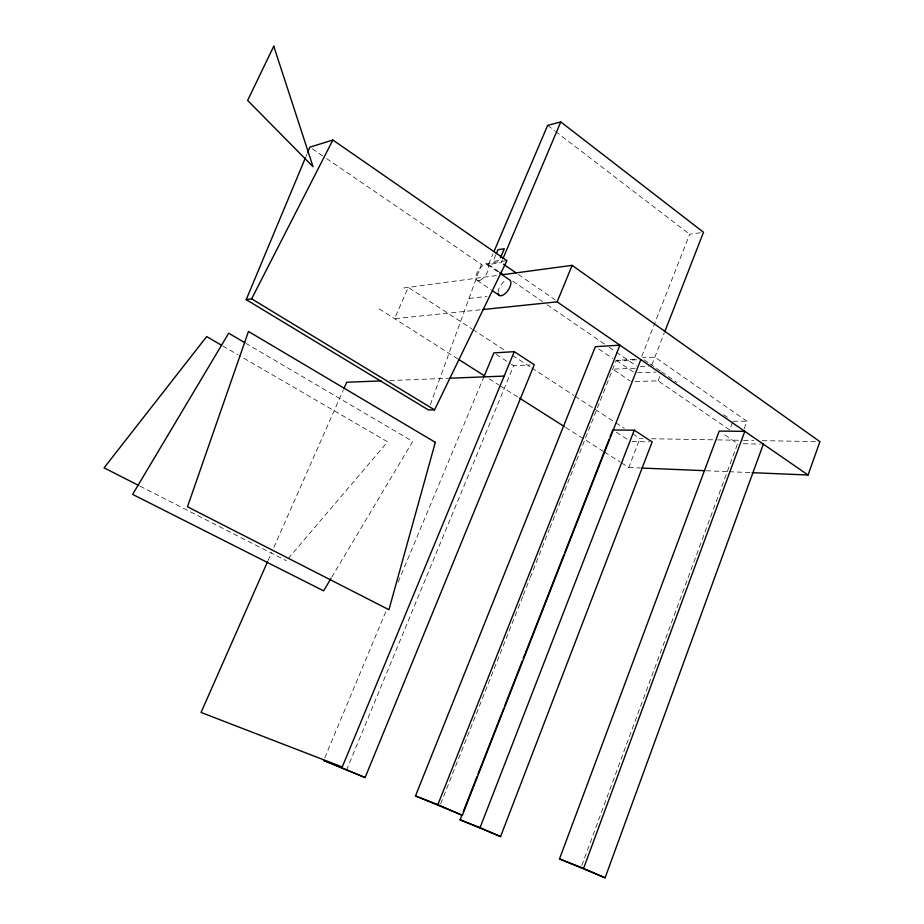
<?xml version="1.0" encoding="UTF-8"?>
<svg xmlns="http://www.w3.org/2000/svg" width="924" height="924" viewBox="0 0 924 924"><rect width="100%" height="100%" fill="white"/><g stroke="black" fill="none" stroke-linecap="round" stroke-linejoin="round"><path stroke-width="0.69" stroke-dasharray="4.62 3.46" d="M430.295 404.7L481.381 264.391L506.918 260.637M581.797 865.511L737.618 443.624L722.66 433.437M744.201 428.794L746.985 421.228L654.885 357.126L642.619 357.738M732.501 422.441L729.717 429.926L658.131 380.827L631.207 381.647M658.131 380.827L661.099 373.146M621.471 462.889L628.747 467.509L639.939 438.553L642.827 438.6M651.836 364.957L664.287 332.963M641.776 356.468L689.627 234.303L700.727 232.675M440.702 803.822L522.822 596.361M523.354 595.021L529.706 578.955M530.237 577.615L549.318 529.44M549.849 528.101L606.005 386.22M606.537 384.881L616.25 360.337L637.387 359.309M346.454 770.327L513.675 365.742L530.157 364.945M305.994 156.433L307.103 153.788M324.786 757.749L387.087 608.604M398.209 581.97L483.31 378.216M502.367 259.99L501.247 262.647L488.484 264.507L492.989 253.904M495.795 254.909L493.035 261.411L499.33 260.476M268.064 560.556L271.552 552.633M273.885 547.343L343.22 390.171M331.704 577.269L412.716 441.429L246.096 343.451M288.23 558.558L387.618 441.834L239.108 355.451M403.776 287.976L497.551 275.375M468.976 298.452L486.983 296.373M480.133 309.829L394.56 318.688L408.258 287.376L471.587 328.69M616.065 360.787L638.08 359.725M640.436 366.724L648.602 366.378M635.273 368.237L612.762 369.161L630.053 380.873M389.674 380.561L449.907 378.205M637.479 372.776L655.924 372.083M732.963 421.194L746.985 421.228M651.466 438.75L716.25 439.87M717.694 439.893L742.168 440.321M743.612 440.344L753.684 440.517M762.323 440.667L819.911 441.66M631.981 441.522L649.283 441.868M743.335 443.739L760.487 444.086M628.747 467.509L640.228 467.994M706.213 470.755L727.731 471.644M729.163 471.714L750.681 472.603M140.032 486.163L286.371 560.741M222.88 346.015L237.861 354.735M379.083 308.859L457.657 358.789M489.2 378.84L498.914 385.008M500.127 385.782L518.329 397.343M565.65 427.419L603.268 451.316M604.481 452.09L620.258 462.116M496.211 354.423L510.175 363.478M511.342 364.229L513.675 365.742M616.32 432.282L628.17 439.963M472.788 329.475L504.054 349.884M512.473 355.37L530.515 367.14M531.716 367.925L573.804 395.391M575.005 396.177L614.691 422.072M615.892 422.857L624.312 428.355M632.732 433.841L639.939 438.553M477.177 280.457L491.256 289.963M616.25 360.337L634.638 372.88M598.821 349.029L612.624 358.443M312.254 148.787L325.352 157.738M326.542 158.558L481.381 264.391M488.484 264.507L498.683 271.506M512.739 281.139L542.492 301.547M547.251 304.816L604.388 343.982M609.147 347.251L615.107 351.328M616.296 352.148L636.532 366.019M487.248 264.553L498.937 272.557M644.19 359.84L648.833 363.051M649.988 363.848L660.441 371.067M661.596 371.864L676.807 382.374M723.608 414.726L728.285 417.96M518.445 274.52L555.232 299.919M547.632 125.387L554.504 130.654M555.647 131.531L689.627 234.303M498.082 292.377A9.332 4.47 -55.9 0 1 506.779 279.833M479.879 280.376A9.425 4.366 -56 0 0 488.565 266.586A9.425 4.366 -56 0 0 478.274 270.593A9.425 4.366 -56 0 0 479.879 280.376"/><path stroke-width="1.39" d="M752.124 472.672L808.061 475.005L819.911 441.66L572.129 265.35L503.21 274.613L499.815 272.28M605.105 877.8L583.587 868.387L744.802 431.346L719.207 431.081L559.494 858.904L605.105 877.8L763.34 444.144M462.185 814.425L460.071 819.796L500.565 836.59L652.171 441.926L634.257 430.203L612.762 429.972L610.129 436.694M664.818 331.624L703.499 232.27L560.776 121.922L547.632 125.387L494.109 251.259M500.565 836.59L480.053 827.65L634.257 430.203M463.236 811.734L476.923 776.784M477.974 774.093L503.776 708.223M504.827 705.543L522.199 661.18M523.261 658.489L563.802 554.989M564.853 552.298L609.078 439.385M462.358 815.314L437.884 804.608L619.935 345.172L595.368 346.673L415.477 795.934L462.358 815.314L640.829 359.586M482.986 309.528L557.16 301.848L572.129 265.35M365.107 777.569L323.677 760.417L365.107 777.569L534.28 364.749L514.287 351.663L493.878 352.91L483.864 376.888M342.03 767.521L514.287 351.663M307.657 152.46L309.875 147.159L332.871 140.021L506.918 260.637L434.557 409.875L428.389 409.921L246.211 299.619L305.44 157.761M500.438 257.865L504.319 248.718L498.001 249.711L496.35 253.615M502.933 258.662L560.776 121.922M267.475 561.873L201.062 712.45L342.377 767.024M343.797 388.842L346.719 382.236L381.081 380.896M246.211 299.619L251.64 298.822L332.871 140.021M330.977 578.505L323.608 590.852L132.629 494.398L228.69 333.218L244.848 342.723M449.907 378.205L504.296 376.08M641.66 468.052L704.781 470.686M415.477 795.934L437.884 804.608M460.071 819.796L480.053 827.65M559.494 858.904L583.587 868.387M138.75 485.504L104.089 467.844L206.664 336.579L221.633 345.299M251.64 298.822L434.557 409.875M458.87 359.563L484.349 375.756M519.542 398.117L564.437 426.645M492.434 290.76L499.48 295.518M500.115 273.365L509.459 279.776A9.332 4.47 -55.9 0 1 507.08 291.637A9.332 4.47 -55.9 0 1 498.151 293.439M503.522 264.218L516.077 272.88M557.16 301.848L808.061 475.005M435.32 442.319L388.946 609.713L187.48 506.756L248.464 331.45L435.32 442.319M273.758 46.2L247.632 100.439L313.017 166.69L273.758 46.2"/></g></svg>
